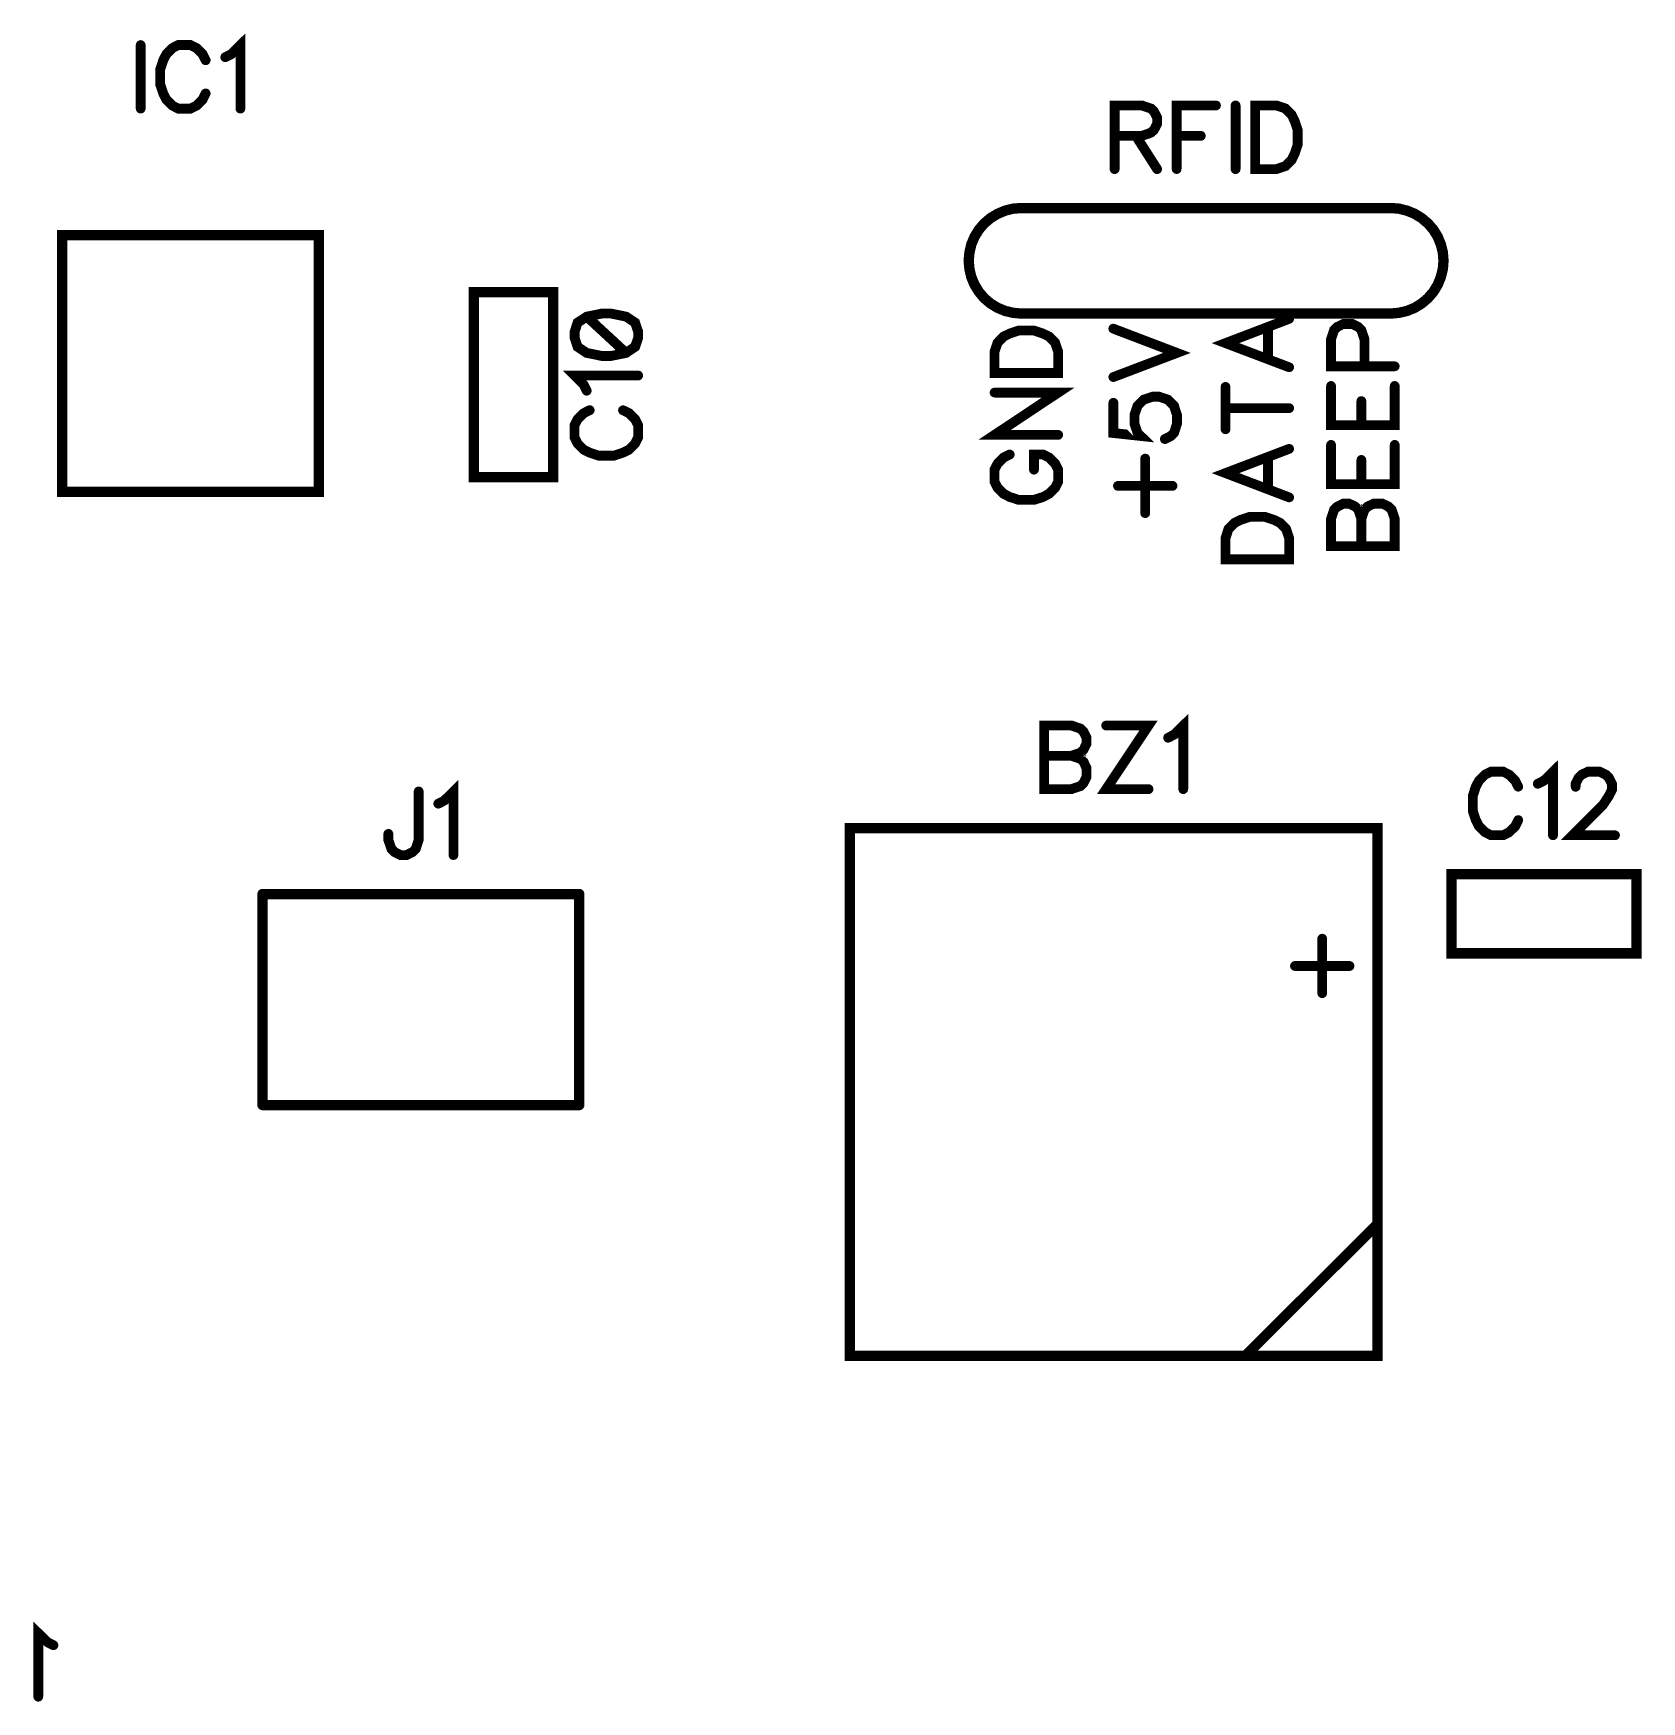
# Model space of a CAD drawing. Extents: x 0.01 to 6.15, y 0 to 8.66.
# Drawn here: x 1.458 to 2.982, y 4.597 to 6.178 of the extents above; entities that cross this region are included whole.
import ezdxf

# ---------------------------------------------------------------- set-up
doc = ezdxf.new("R2010")
doc.units = 0
doc.layers.add('Top_Silk', color=2, linetype='CONTINUOUS')

msp = doc.modelspace()

# ---------------------------------------------------------------- linework, layer by layer
at = {"layer": 'Top_Silk', "linetype": 'CONTINUOUS'}
for points, const_width in [([(1.5597, 6.1666), (1.5597, 6.1063)], 0.0093), ([(1.6212, 6.1522), (1.6184, 6.1579), (1.6126, 6.1637), (1.6069, 6.1666), (1.5954, 6.1666), (1.5897, 6.1637), (1.584, 6.1579), (1.5811, 6.1522), (1.5782, 6.1436), (1.5782, 6.1292), (1.5811, 6.1207), (1.584, 6.1149), (1.5897, 6.1092), (1.5954, 6.1063), (1.6069, 6.1063), (1.6126, 6.1092), (1.6184, 6.1149), (1.6212, 6.1207)], 0.0093), ([(1.6398, 6.155), (1.6455, 6.1579), (1.6542, 6.1665), (1.6542, 6.1063)], 0.0093), ([(2.4824, 6.0805), (2.5082, 6.0805), (2.5168, 6.0835), (2.5197, 6.0863), (2.5226, 6.092), (2.5226, 6.0978), (2.5197, 6.1035), (2.5168, 6.1064), (2.5082, 6.1093), (2.4824, 6.1093), (2.4824, 6.049)], 0.0093), ([(2.5784, 6.1093), (2.5411, 6.1093), (2.5411, 6.049)], 0.0093), ([(2.597, 6.1093), (2.597, 6.049)], 0.0093), ([(2.6155, 6.1093), (2.6155, 6.049), (2.6356, 6.049), (2.6442, 6.0519), (2.65, 6.0576), (2.6528, 6.0634), (2.6557, 6.0719), (2.6557, 6.0863), (2.6528, 6.0949), (2.65, 6.1006), (2.6442, 6.1064), (2.6356, 6.1093), (2.6155, 6.1093)], 0.0093), ([(2.5025, 6.0805), (2.5226, 6.049)], 0.0093), ([(2.5411, 6.0805), (2.564, 6.0805)], 0.0093), ([(2.394, 6.0121), (2.3862, 6.0115), (2.3786, 6.0096), (2.3714, 6.0066), (2.3647, 6.0025), (2.3587, 5.9974), (2.3537, 5.9915), (2.3496, 5.9848), (2.3466, 5.9776), (2.3448, 5.9699), (2.3441, 5.9621), (2.3448, 5.9543), (2.3466, 5.9467), (2.3496, 5.9395), (2.3537, 5.9328), (2.3587, 5.9268), (2.3647, 5.9217), (2.3714, 5.9176), (2.3786, 5.9146), (2.3862, 5.9128), (2.394, 5.9121)], 0.0098), ([(2.744, 6.0121), (2.394, 6.0121)], 0.0098), ([(2.744, 5.9121), (2.7518, 5.9128), (2.7594, 5.9146), (2.7667, 5.9176), (2.7733, 5.9217), (2.7793, 5.9268), (2.7844, 5.9328), (2.7885, 5.9395), (2.7914, 5.9467), (2.7933, 5.9543), (2.7939, 5.9621), (2.7933, 5.9699), (2.7914, 5.9776), (2.7885, 5.9848), (2.7844, 5.9915), (2.7793, 5.9974), (2.7733, 6.0025), (2.7667, 6.0066), (2.7594, 6.0096), (2.7518, 6.0115), (2.744, 6.0121)], 0.0098), ([(1.4853, 5.9863), (1.7285, 5.9863), (1.7285, 5.7431), (1.4853, 5.7431), (1.4853, 5.9863)], 0.0098), ([(1.8752, 5.7571), (1.9504, 5.7571), (1.9504, 5.9324), (1.8752, 5.9324), (1.8752, 5.7571)], 0.0098), ([(1.9708, 5.8892), (1.9736, 5.8806), (1.9823, 5.8748), (1.9966, 5.8719), (2.0052, 5.8719), (2.0195, 5.8748), (2.0281, 5.8806), (2.031, 5.8892), (2.031, 5.8949), (2.0281, 5.9035), (2.0195, 5.9092), (2.0052, 5.9121), (1.9966, 5.9121), (1.9823, 5.9092), (1.9736, 5.9035), (1.9708, 5.8949), (1.9708, 5.8892)], 0.0093), ([(1.9823, 5.9092), (2.0195, 5.8748)], 0.0093), ([(2.744, 5.9121), (2.394, 5.9121)], 0.0098), ([(2.3686, 5.8558), (2.4289, 5.8558), (2.4289, 5.8759), (2.426, 5.8845), (2.4203, 5.8903), (2.4145, 5.8931), (2.406, 5.896), (2.3916, 5.896), (2.3829, 5.8931), (2.3772, 5.8903), (2.3715, 5.8845), (2.3686, 5.8759), (2.3686, 5.8558)], 0.0093), ([(2.4811, 5.8519), (2.5414, 5.8748), (2.4811, 5.8978)], 0.0093), ([(2.6477, 5.9071), (2.5874, 5.8841), (2.6477, 5.8612)], 0.0093), ([(2.6276, 5.8698), (2.6276, 5.8985)], 0.0093), ([(2.719, 5.8621), (2.719, 5.8879), (2.7161, 5.8965), (2.7132, 5.8994), (2.7075, 5.9022), (2.6989, 5.9022), (2.6932, 5.8994), (2.6903, 5.8965), (2.6874, 5.8879), (2.6874, 5.8621), (2.7477, 5.8621)], 0.0093), ([(1.9823, 5.839), (1.9793, 5.8448), (1.9708, 5.8534), (2.031, 5.8534)], 0.0093), ([(2.3686, 5.8372), (2.4289, 5.8372), (2.3686, 5.7971), (2.4289, 5.7971)], 0.0093), ([(2.4812, 5.8276), (2.4812, 5.7989), (2.507, 5.7961), (2.5041, 5.7989), (2.5012, 5.8076), (2.5012, 5.8161), (2.5041, 5.8247), (2.5099, 5.8305), (2.5185, 5.8334), (2.5242, 5.8334), (2.5328, 5.8305), (2.5386, 5.8247), (2.5414, 5.8161), (2.5414, 5.8076), (2.5386, 5.7989), (2.5357, 5.7961), (2.5299, 5.7932)], 0.0093), ([(2.5874, 5.8024), (2.5874, 5.8426)], 0.0093), ([(2.6874, 5.8435), (2.6874, 5.8063), (2.7477, 5.8063), (2.7477, 5.8435)], 0.0093), ([(2.7161, 5.8063), (2.7161, 5.8292)], 0.0093), ([(1.985, 5.8205), (1.9793, 5.8176), (1.9736, 5.8119), (1.9707, 5.8062), (1.9707, 5.7947), (1.9736, 5.7889), (1.9793, 5.7832), (1.985, 5.7803), (1.9937, 5.7774), (2.0081, 5.7774), (2.0166, 5.7803), (2.0224, 5.7832), (2.0281, 5.7889), (2.031, 5.7947), (2.031, 5.8062), (2.0281, 5.8119), (2.0224, 5.8176), (2.0166, 5.8205)], 0.0093), ([(2.5874, 5.8225), (2.6477, 5.8225)], 0.0093), ([(2.6477, 5.7839), (2.5874, 5.7609), (2.6477, 5.7379)], 0.0093), ([(2.6874, 5.7877), (2.6874, 5.7504), (2.7477, 5.7504), (2.7477, 5.7877)], 0.0093), ([(2.3829, 5.7785), (2.3772, 5.7757), (2.3715, 5.7699), (2.3686, 5.7642), (2.3686, 5.7527), (2.3715, 5.747), (2.3772, 5.7413), (2.3829, 5.7383), (2.3916, 5.7355), (2.406, 5.7355), (2.4145, 5.7383), (2.4203, 5.7413), (2.426, 5.747), (2.4289, 5.7527), (2.4289, 5.7642), (2.426, 5.7699), (2.4203, 5.7757), (2.4145, 5.7785), (2.406, 5.7785), (2.406, 5.7642)], 0.0093), ([(2.5113, 5.723), (2.5113, 5.7746)], 0.0093), ([(2.6276, 5.7466), (2.6276, 5.7753)], 0.0093), ([(2.7161, 5.7504), (2.7161, 5.7734)], 0.0093), ([(2.4855, 5.7488), (2.5371, 5.7488)], 0.0093), ([(2.5874, 5.6792), (2.6477, 5.6792), (2.6477, 5.6993), (2.6448, 5.7079), (2.6391, 5.7137), (2.6333, 5.7166), (2.6247, 5.7194), (2.6103, 5.7194), (2.6017, 5.7166), (2.596, 5.7137), (2.5902, 5.7079), (2.5874, 5.6993), (2.5874, 5.6792)], 0.0093), ([(2.6874, 5.6917), (2.7477, 5.6917), (2.7477, 5.7176), (2.7448, 5.7262), (2.7419, 5.7291), (2.7362, 5.7319), (2.7276, 5.7319), (2.7218, 5.7291), (2.719, 5.7262), (2.7161, 5.7176), (2.7132, 5.7262), (2.7104, 5.7291), (2.7046, 5.7319), (2.6989, 5.7319), (2.6932, 5.7291), (2.6903, 5.7262), (2.6874, 5.7176), (2.6874, 5.6917)], 0.0093), ([(2.7161, 5.6917), (2.7161, 5.7176)], 0.0093), ([(2.4156, 5.5217), (2.4156, 5.4614), (2.4414, 5.4614), (2.45, 5.4643), (2.4529, 5.4672), (2.4557, 5.4729), (2.4557, 5.4815), (2.4529, 5.4873), (2.45, 5.4901), (2.4414, 5.493), (2.45, 5.4959), (2.4529, 5.4987), (2.4557, 5.5044), (2.4557, 5.5102), (2.4529, 5.5159), (2.45, 5.5188), (2.4414, 5.5217), (2.4156, 5.5217)], 0.0093), ([(2.4743, 5.5217), (2.5145, 5.5217), (2.4743, 5.4614), (2.5145, 5.4614)], 0.0093), ([(2.533, 5.5101), (2.5388, 5.5131), (2.5474, 5.5216), (2.5474, 5.4614)], 0.0093), ([(2.4156, 5.493), (2.4414, 5.493)], 0.0093), ([(2.8833, 5.4665), (2.889, 5.4694), (2.8977, 5.4779), (2.8977, 5.4177)], 0.0093), ([(1.8416, 5.4476), (1.8474, 5.4506), (1.856, 5.4591), (1.856, 5.3989)], 0.0093), ([(2.8647, 5.4637), (2.8619, 5.4694), (2.8561, 5.4751), (2.8504, 5.478), (2.8389, 5.478), (2.8332, 5.4751), (2.8275, 5.4694), (2.8245, 5.4637), (2.8217, 5.4551), (2.8217, 5.4407), (2.8245, 5.4321), (2.8275, 5.4263), (2.8332, 5.4206), (2.8389, 5.4177), (2.8504, 5.4177), (2.8561, 5.4206), (2.8619, 5.4263), (2.8647, 5.4321)], 0.0093), ([(2.9191, 5.4636), (2.9191, 5.4665), (2.9219, 5.4722), (2.9248, 5.4751), (2.9306, 5.4779), (2.942, 5.4779), (2.9477, 5.4751), (2.9506, 5.4722), (2.9535, 5.4665), (2.9535, 5.4608), (2.9506, 5.455), (2.9449, 5.4464), (2.9162, 5.4177), (2.9564, 5.4177)], 0.0093), ([(1.8231, 5.4592), (1.8231, 5.4133), (1.8202, 5.4047), (1.8173, 5.4018), (1.8116, 5.3989), (1.8058, 5.3989), (1.8001, 5.4018), (1.7973, 5.4047), (1.7943, 5.4133), (1.7943, 5.419)], 0.0093), ([(2.2315, 5.4245), (2.7315, 5.4245), (2.7315, 4.9245), (2.2315, 4.9245), (2.2315, 5.4245)], 0.0098), ([(2.8014, 5.3809), (2.9767, 5.3809), (2.9767, 5.3058), (2.8014, 5.3058), (2.8014, 5.3809)], 0.0098), ([(1.6752, 5.362), (1.9752, 5.362)], 0.0098), ([(1.6752, 5.162), (1.6752, 5.362)], 0.0098), ([(1.9752, 5.162), (1.9752, 5.362)], 0.0098), ([(2.679, 5.3197), (2.679, 5.268)], 0.0093), ([(2.6532, 5.2938), (2.7049, 5.2938)], 0.0093), ([(1.6752, 5.162), (1.9752, 5.162)], 0.0098), ([(1.7835, 5.162), (1.9752, 5.162)], 0.0098), ([(2.7315, 5.0495), (2.6064, 4.9245)], 0.0098), ([(1.4771, 4.6501), (1.4714, 4.653), (1.4627, 4.6615), (1.4627, 4.6013)], 0.0093)]:
    msp.add_lwpolyline(points, dxfattribs=dict(at, const_width=const_width))
for points, const_width in [([(1.5574, 6.1666, 1), (1.562, 6.1666, 1), (1.5574, 6.1666, 1)], 0.0046), ([(1.6189, 6.1522, 1), (1.6236, 6.1522, 1), (1.6189, 6.1522, 1)], 0.0046), ([(1.6375, 6.155, 1), (1.6421, 6.155, 1), (1.6375, 6.155, 1)], 0.0046), ([(1.6189, 6.1207, 1), (1.6236, 6.1207, 1), (1.6189, 6.1207, 1)], 0.0046), ([(1.5574, 6.1063, 1), (1.562, 6.1063, 1), (1.5574, 6.1063, 1)], 0.0046), ([(1.6519, 6.1063, 1), (1.6565, 6.1063, 1), (1.6519, 6.1063, 1)], 0.0046), ([(2.5761, 6.1093, 1), (2.5807, 6.1093, 1), (2.5761, 6.1093, 1)], 0.0046), ([(2.5946, 6.1093, 1), (2.5993, 6.1093, 1), (2.5946, 6.1093, 1)], 0.0046), ([(2.6132, 6.1093, 1), (2.6178, 6.1093, 1), (2.6132, 6.1093, 1)], 0.0046), ([(2.48, 6.0805, 1), (2.4847, 6.0805, 1), (2.48, 6.0805, 1)], 0.0046), ([(2.5001, 6.0805, 1), (2.5048, 6.0805, 1), (2.5001, 6.0805, 1)], 0.0046), ([(2.5388, 6.0805, 1), (2.5434, 6.0805, 1), (2.5388, 6.0805, 1)], 0.0046), ([(2.5617, 6.0805, 1), (2.5663, 6.0805, 1), (2.5617, 6.0805, 1)], 0.0046), ([(2.48, 6.049, 1), (2.4847, 6.049, 1), (2.48, 6.049, 1)], 0.0046), ([(2.5202, 6.049, 1), (2.5249, 6.049, 1), (2.5202, 6.049, 1)], 0.0046), ([(2.5388, 6.049, 1), (2.5434, 6.049, 1), (2.5388, 6.049, 1)], 0.0046), ([(2.5946, 6.049, 1), (2.5993, 6.049, 1), (2.5946, 6.049, 1)], 0.0046), ([(2.3916, 6.0121, 1), (2.3965, 6.0121, 1), (2.3916, 6.0121, 1)], 0.0049), ([(2.3916, 6.0121, 1), (2.3965, 6.0121, 1), (2.3916, 6.0121, 1)], 0.0049), ([(2.7416, 6.0121, 1), (2.7465, 6.0121, 1), (2.7416, 6.0121, 1)], 0.0049), ([(2.7416, 6.0121, 1), (2.7465, 6.0121, 1), (2.7416, 6.0121, 1)], 0.0049), ([(1.9799, 5.9092, 1), (1.9846, 5.9092, 1), (1.9799, 5.9092, 1)], 0.0046), ([(2.3916, 5.9121, 1), (2.3965, 5.9121, 1), (2.3916, 5.9121, 1)], 0.0049), ([(2.3916, 5.9121, 1), (2.3965, 5.9121, 1), (2.3916, 5.9121, 1)], 0.0049), ([(2.7416, 5.9121, 1), (2.7465, 5.9121, 1), (2.7416, 5.9121, 1)], 0.0049), ([(2.7416, 5.9121, 1), (2.7465, 5.9121, 1), (2.7416, 5.9121, 1)], 0.0049), ([(2.4788, 5.8978, 1), (2.4834, 5.8978, 1), (2.4788, 5.8978, 1)], 0.0046), ([(2.6253, 5.8985, 1), (2.6299, 5.8985, 1), (2.6253, 5.8985, 1)], 0.0046), ([(2.6454, 5.9071, 1), (2.65, 5.9071, 1), (2.6454, 5.9071, 1)], 0.0046), ([(1.9685, 5.8892, 1), (1.9731, 5.8892, 1), (1.9685, 5.8892, 1)], 0.0046), ([(2.0172, 5.8748, 1), (2.0218, 5.8748, 1), (2.0172, 5.8748, 1)], 0.0046), ([(2.6253, 5.8698, 1), (2.6299, 5.8698, 1), (2.6253, 5.8698, 1)], 0.0046), ([(2.6454, 5.8612, 1), (2.65, 5.8612, 1), (2.6454, 5.8612, 1)], 0.0046), ([(2.7167, 5.8621, 1), (2.7213, 5.8621, 1), (2.7167, 5.8621, 1)], 0.0046), ([(2.7454, 5.8621, 1), (2.75, 5.8621, 1), (2.7454, 5.8621, 1)], 0.0046), ([(2.0287, 5.8534, 1), (2.0333, 5.8534, 1), (2.0287, 5.8534, 1)], 0.0046), ([(2.3663, 5.8558, 1), (2.3709, 5.8558, 1), (2.3663, 5.8558, 1)], 0.0046), ([(2.4788, 5.8519, 1), (2.4834, 5.8519, 1), (2.4788, 5.8519, 1)], 0.0046), ([(1.9799, 5.839, 1), (1.9846, 5.839, 1), (1.9799, 5.839, 1)], 0.0046), ([(2.3663, 5.8372, 1), (2.3709, 5.8372, 1), (2.3663, 5.8372, 1)], 0.0046), ([(2.5851, 5.8426, 1), (2.5897, 5.8426, 1), (2.5851, 5.8426, 1)], 0.0046), ([(2.6851, 5.8435, 1), (2.6897, 5.8435, 1), (2.6851, 5.8435, 1)], 0.0046), ([(2.7454, 5.8435, 1), (2.75, 5.8435, 1), (2.7454, 5.8435, 1)], 0.0046), ([(1.9827, 5.8205, 1), (1.9874, 5.8205, 1), (1.9827, 5.8205, 1)], 0.0046), ([(2.0143, 5.8205, 1), (2.0189, 5.8205, 1), (2.0143, 5.8205, 1)], 0.0046), ([(2.4789, 5.8276, 1), (2.4835, 5.8276, 1), (2.4789, 5.8276, 1)], 0.0046), ([(2.5851, 5.8225, 1), (2.5897, 5.8225, 1), (2.5851, 5.8225, 1)], 0.0046), ([(2.6454, 5.8225, 1), (2.65, 5.8225, 1), (2.6454, 5.8225, 1)], 0.0046), ([(2.7138, 5.8292, 1), (2.7184, 5.8292, 1), (2.7138, 5.8292, 1)], 0.0046), ([(2.5851, 5.8024, 1), (2.5897, 5.8024, 1), (2.5851, 5.8024, 1)], 0.0046), ([(2.7138, 5.8063, 1), (2.7184, 5.8063, 1), (2.7138, 5.8063, 1)], 0.0046), ([(2.4266, 5.7971, 1), (2.4312, 5.7971, 1), (2.4266, 5.7971, 1)], 0.0046), ([(2.5276, 5.7932, 1), (2.5323, 5.7932, 1), (2.5276, 5.7932, 1)], 0.0046), ([(2.6454, 5.7839, 1), (2.65, 5.7839, 1), (2.6454, 5.7839, 1)], 0.0046), ([(2.6851, 5.7877, 1), (2.6897, 5.7877, 1), (2.6851, 5.7877, 1)], 0.0046), ([(2.7454, 5.7877, 1), (2.75, 5.7877, 1), (2.7454, 5.7877, 1)], 0.0046), ([(2.3806, 5.7785, 1), (2.3853, 5.7785, 1), (2.3806, 5.7785, 1)], 0.0046), ([(2.509, 5.7746, 1), (2.5137, 5.7746, 1), (2.509, 5.7746, 1)], 0.0046), ([(2.6253, 5.7753, 1), (2.6299, 5.7753, 1), (2.6253, 5.7753, 1)], 0.0046), ([(2.7138, 5.7734, 1), (2.7184, 5.7734, 1), (2.7138, 5.7734, 1)], 0.0046), ([(2.4036, 5.7642, 1), (2.4083, 5.7642, 1), (2.4036, 5.7642, 1)], 0.0046), ([(2.7138, 5.7504, 1), (2.7184, 5.7504, 1), (2.7138, 5.7504, 1)], 0.0046), ([(2.4832, 5.7488, 1), (2.4878, 5.7488, 1), (2.4832, 5.7488, 1)], 0.0046), ([(2.5348, 5.7488, 1), (2.5395, 5.7488, 1), (2.5348, 5.7488, 1)], 0.0046), ([(2.6253, 5.7466, 1), (2.6299, 5.7466, 1), (2.6253, 5.7466, 1)], 0.0046), ([(2.6454, 5.7379, 1), (2.65, 5.7379, 1), (2.6454, 5.7379, 1)], 0.0046), ([(2.509, 5.723, 1), (2.5137, 5.723, 1), (2.509, 5.723, 1)], 0.0046), ([(2.7138, 5.7176, 1), (2.7184, 5.7176, 1), (2.7138, 5.7176, 1)], 0.0046), ([(2.6851, 5.6917, 1), (2.6897, 5.6917, 1), (2.6851, 5.6917, 1)], 0.0046), ([(2.7138, 5.6917, 1), (2.7184, 5.6917, 1), (2.7138, 5.6917, 1)], 0.0046), ([(2.5851, 5.6792, 1), (2.5897, 5.6792, 1), (2.5851, 5.6792, 1)], 0.0046), ([(2.4132, 5.5217, 1), (2.4179, 5.5217, 1), (2.4132, 5.5217, 1)], 0.0046), ([(2.472, 5.5217, 1), (2.4766, 5.5217, 1), (2.472, 5.5217, 1)], 0.0046), ([(2.5307, 5.5101, 1), (2.5353, 5.5101, 1), (2.5307, 5.5101, 1)], 0.0046), ([(2.4132, 5.493, 1), (2.4179, 5.493, 1), (2.4132, 5.493, 1)], 0.0046), ([(2.4391, 5.493, 1), (2.4437, 5.493, 1), (2.4391, 5.493, 1)], 0.0046), ([(2.8809, 5.4665, 1), (2.8856, 5.4665, 1), (2.8809, 5.4665, 1)], 0.0046), ([(1.8207, 5.4592, 1), (1.8254, 5.4592, 1), (1.8207, 5.4592, 1)], 0.0046), ([(2.5121, 5.4614, 1), (2.5168, 5.4614, 1), (2.5121, 5.4614, 1)], 0.0046), ([(2.5451, 5.4614, 1), (2.5497, 5.4614, 1), (2.5451, 5.4614, 1)], 0.0046), ([(2.8624, 5.4637, 1), (2.867, 5.4637, 1), (2.8624, 5.4637, 1)], 0.0046), ([(2.9168, 5.4636, 1), (2.9214, 5.4636, 1), (2.9168, 5.4636, 1)], 0.0046), ([(1.8393, 5.4476, 1), (1.8439, 5.4476, 1), (1.8393, 5.4476, 1)], 0.0046), ([(1.792, 5.419, 1), (1.7967, 5.419, 1), (1.792, 5.419, 1)], 0.0046), ([(2.8624, 5.4321, 1), (2.867, 5.4321, 1), (2.8624, 5.4321, 1)], 0.0046), ([(2.8953, 5.4177, 1), (2.9, 5.4177, 1), (2.8953, 5.4177, 1)], 0.0046), ([(2.9541, 5.4177, 1), (2.9587, 5.4177, 1), (2.9541, 5.4177, 1)], 0.0046), ([(1.8537, 5.3989, 1), (1.8583, 5.3989, 1), (1.8537, 5.3989, 1)], 0.0046), ([(1.6727, 5.362, 1), (1.6776, 5.362, 1), (1.6727, 5.362, 1)], 0.0049), ([(1.6727, 5.362, 1), (1.6776, 5.362, 1), (1.6727, 5.362, 1)], 0.0049), ([(1.9727, 5.362, 1), (1.9776, 5.362, 1), (1.9727, 5.362, 1)], 0.0049), ([(1.9727, 5.362, 1), (1.9776, 5.362, 1), (1.9727, 5.362, 1)], 0.0049), ([(2.6767, 5.3197, 1), (2.6813, 5.3197, 1), (2.6767, 5.3197, 1)], 0.0046), ([(2.6509, 5.2938, 1), (2.6555, 5.2938, 1), (2.6509, 5.2938, 1)], 0.0046), ([(2.7025, 5.2938, 1), (2.7072, 5.2938, 1), (2.7025, 5.2938, 1)], 0.0046), ([(2.6767, 5.268, 1), (2.6813, 5.268, 1), (2.6767, 5.268, 1)], 0.0046), ([(1.6727, 5.162, 1), (1.6776, 5.162, 1), (1.6727, 5.162, 1)], 0.0049), ([(1.6727, 5.162, 1), (1.6776, 5.162, 1), (1.6727, 5.162, 1)], 0.0049), ([(1.781, 5.162, 1), (1.7859, 5.162, 1), (1.781, 5.162, 1)], 0.0049), ([(1.9727, 5.162, 1), (1.9776, 5.162, 1), (1.9727, 5.162, 1)], 0.0049), ([(1.9727, 5.162, 1), (1.9776, 5.162, 1), (1.9727, 5.162, 1)], 0.0049), ([(1.9727, 5.162, 1), (1.9776, 5.162, 1), (1.9727, 5.162, 1)], 0.0049), ([(2.729, 5.0495, 1), (2.7339, 5.0495, 1), (2.729, 5.0495, 1)], 0.0049), ([(2.604, 4.9245, 1), (2.6089, 4.9245, 1), (2.604, 4.9245, 1)], 0.0049), ([(1.4748, 4.6501, 1), (1.4794, 4.6501, 1), (1.4748, 4.6501, 1)], 0.0046), ([(1.4604, 4.6013, 1), (1.465, 4.6013, 1), (1.4604, 4.6013, 1)], 0.0046)]:
    msp.add_lwpolyline(points, format="xyb", dxfattribs=dict(at, const_width=const_width))

doc.saveas('drawing.dxf')
